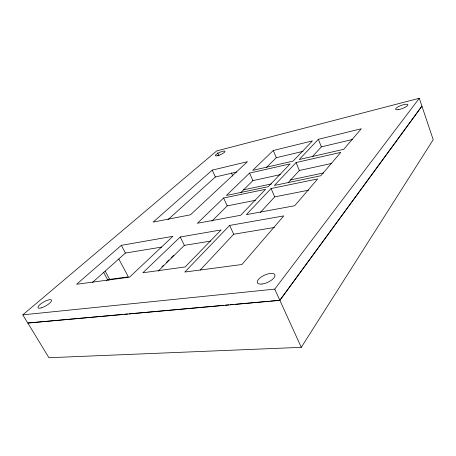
<?xml version="1.0" encoding="UTF-8"?>
<svg xmlns="http://www.w3.org/2000/svg" width="456" height="456" viewBox="0 0 456 456"><rect width="100%" height="100%" fill="white"/><g stroke="black" fill="none" stroke-linecap="round" stroke-linejoin="round"><path stroke-width="0.68" d="M122.721 314.429L27.827 322.99L48.906 357.721L301.279 347.341L433.2 139.701L419.286 98.279L216.737 150.907L22.8 314.851L27.787 323.07L279.87 300.361L421.868 106.208M421.903 106.168L279.836 300.259L270.636 301.091M22.8 314.851L274.751 289.121L419.286 98.279M260.33 212.467L274.683 196.878L308.723 190.169M288.431 182.371L299.37 170.481L331.677 163.419M312.383 156.636L321.355 146.872L352.494 139.49M200.212 270.055L233.711 234.219L274.461 227.47M296.081 162.541L274.398 185.444L320.825 175.748L340.82 152.367L296.081 162.541L299.37 170.481M318.351 139.302L299.216 159.526L343.761 149.294L361.3 128.763L318.351 139.302L321.355 146.872M271.075 188.533L246.337 214.645L294.701 205.741L317.667 178.917L271.075 188.533L274.683 196.878M229.63 225.429L184.8 272.044L241.914 264.508L283.763 215.91L229.63 225.429L233.711 234.219M211.806 221.154L227.236 205.878L255.428 200.315M240.933 192.46L252.88 180.627L280.36 174.619M266.378 167.534L276.308 157.696L303.092 151.346M161.88 266.891L163.396 265.398M166.44 262.405L168.971 259.914M171 257.925L173.536 255.434M158.129 271.166L184.361 245.362L210.683 241.087M223.605 197.995L197.391 223.269L240.682 215.278L265.574 189.32L223.605 197.995L227.236 205.878M249.563 173.098L226.381 195.459L268.231 186.715L290.119 163.881L249.563 173.098L252.88 180.627M273.264 150.497L252.664 170.373L293.094 161.099L312.44 140.893L273.264 150.497L276.308 157.696M180.223 236.989L142.899 272.762L185.176 266.942L221.103 229.938L180.223 236.989L184.361 245.362M108.659 280.326L109.702 279.374L105.273 271.263M106.573 280.605L107.616 279.653L128.358 276.855L118.788 258.957M167.979 219.655L215.38 176.974L236.772 172.02M92.272 282.589L125.417 253.046L161.641 247.089M212.234 170.134L153.125 222.1L190.483 214.793L247.431 161.686L212.234 170.134L215.38 176.974M121.336 245.334L76.602 284.276L129.567 277.151L172.864 236.328L121.336 245.334L125.417 253.046M243.601 189.81L271.434 183.933M290.227 179.972L323.635 172.921M124.14 314.304L127.674 313.984M129.094 313.859L223.93 305.303M225.344 305.178L228.883 304.859M230.297 304.728L233.837 304.408M235.25 304.283L269.222 301.216M103.535 272.192L107.616 279.653M274.751 289.121L301.279 347.341M217.592 152.8L219.022 155.952M231.397 172.87L232.828 176.05M262.04 284.02A9.587 3.922 -24.6 0 0 274.968 275.281A9.587 3.922 -24.6 0 0 261.322 276.94A9.587 3.922 -24.6 0 0 262.04 284.02M398.196 109.662A6.583 1.67 -20.4 0 0 407.915 105.011A6.583 1.67 -20.4 0 0 399.097 106.294A6.583 1.67 -20.4 0 0 398.196 109.662M217.643 155.673A5.312 1.203 -24.3 0 0 225.047 151.443A5.312 1.203 -24.3 0 0 217.871 153.301A5.312 1.203 -24.3 0 0 217.643 155.673M41.194 307.903A7.741 2.223 -29.8 0 0 51.551 300.51A7.741 2.223 -29.8 0 0 41.49 303.382A7.741 2.223 -29.8 0 0 41.194 307.903"/></g></svg>
